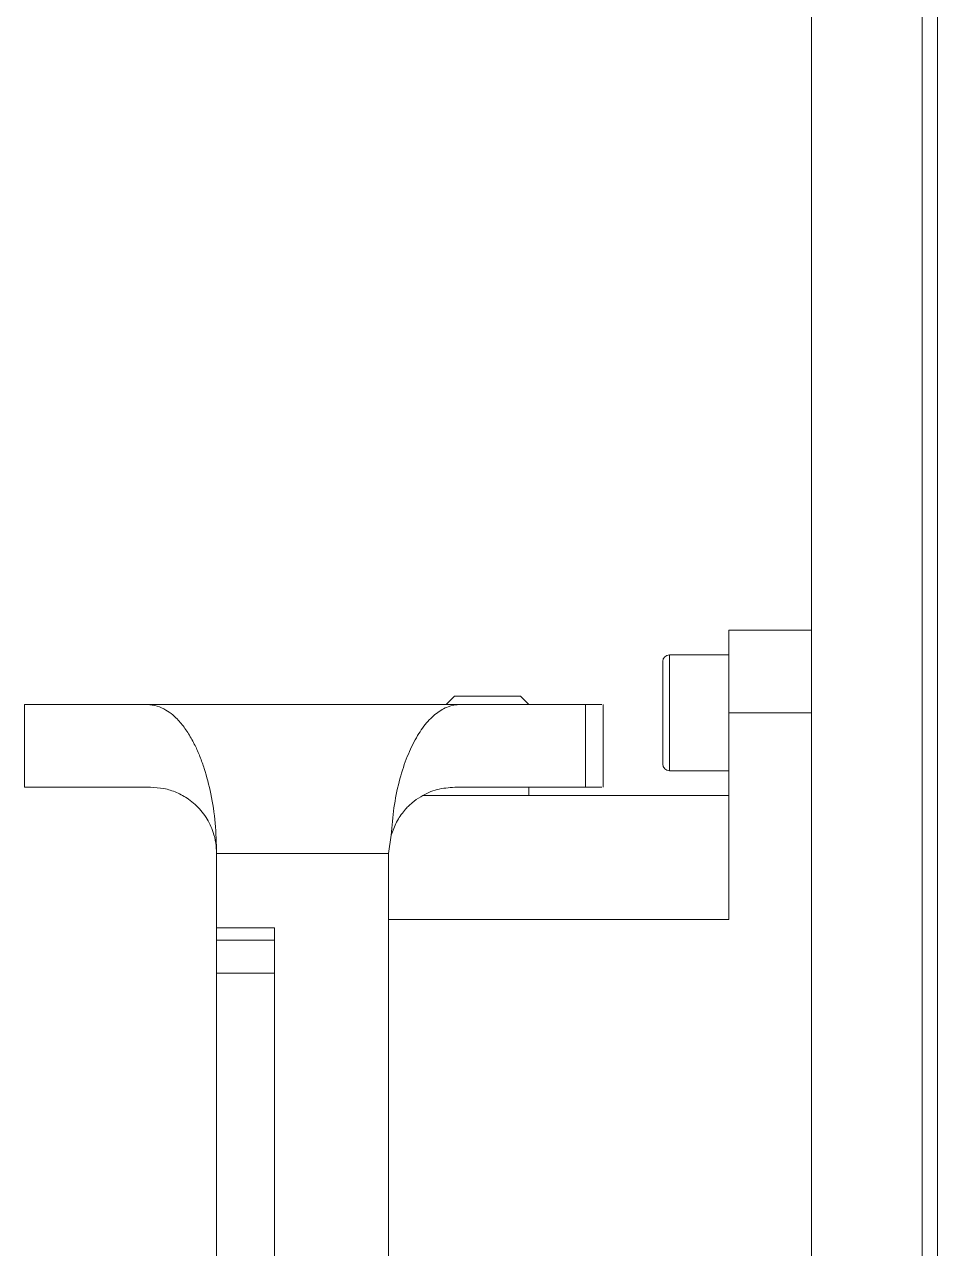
# Model space of a CAD drawing. Extents: x 4137 to 28680, y 2446 to 6814.
# Drawn here: x 10823.1 to 10878.3, y 4859.2 to 4933.2 of the extents above; entities that cross this region are included whole.
import ezdxf

# ---------------------------------------------------------------- set-up
doc = ezdxf.new("R2010")
doc.units = 0
doc.header["$LTSCALE"] = 0.5
doc.layers.get('0').update_dxf_attribs({"linetype": 'CONTINUOUS'})

msp = doc.modelspace()

# ---------------------------------------------------------------- linework, layer by layer
at = {"color": 7, "linetype": 'Continuous', "lineweight": 15}
for p, q in [((10870.677, 5057.591), (10870.677, 4757.591)), ((10870.677, 5057.591), (10870.677, 4757.591)), ((10877.371, 4764.285), (10877.371, 5050.896)), ((10877.371, 4764.285), (10877.371, 5050.896)), ((10878.293, 4765.207), (10878.293, 5049.974)), ((10878.293, 4765.207), (10878.293, 5049.974)), ((10870.677, 4896.591), (10865.677, 4896.591)), ((10865.677, 4896.591), (10865.677, 4891.591)), ((10870.677, 4896.591), (10865.677, 4896.591)), ((10865.677, 4896.591), (10865.677, 4891.591)), ((10865.677, 4895.091), (10862.077, 4895.091)), ((10865.677, 4895.091), (10862.077, 4895.091)), ((10861.677, 4891.591), (10861.677, 4894.691)), ((10861.677, 4891.591), (10861.677, 4894.691)), ((10849.082, 4892.596), (10848.577, 4892.091)), ((10849.082, 4892.596), (10848.577, 4892.091)), ((10853.577, 4892.091), (10853.077, 4892.591)), ((10853.577, 4892.091), (10853.077, 4892.591)), ((10823.077, 4887.091), (10823.077, 4892.091)), ((10830.5, 4892.091), (10823.077, 4892.091)), ((10823.077, 4887.091), (10823.077, 4892.091)), ((10830.5, 4892.091), (10823.077, 4892.091)), ((10830.5, 4892.091), (10849.416, 4892.091)), ((10830.5, 4892.091), (10849.416, 4892.091)), ((10857.013, 4892.091), (10849.416, 4892.091)), ((10857.013, 4892.091), (10849.416, 4892.091)), ((10857.013, 4887.091), (10857.013, 4892.091)), ((10857.013, 4887.091), (10857.013, 4892.091)), ((10858.077, 4887.086), (10858.077, 4892.096)), ((10858.077, 4887.086), (10858.077, 4892.096)), ((10861.677, 4888.491), (10861.677, 4891.591)), ((10861.677, 4888.491), (10861.677, 4891.591)), ((10865.677, 4891.591), (10865.677, 4879.091)), ((10870.677, 4891.591), (10865.677, 4891.591)), ((10865.677, 4891.591), (10865.677, 4879.091)), ((10870.677, 4891.591), (10865.677, 4891.591)), ((10862.077, 4888.091), (10865.677, 4888.091)), ((10862.077, 4888.091), (10865.677, 4888.091)), ((10830.697, 4887.091), (10823.077, 4887.091)), ((10830.697, 4887.091), (10823.077, 4887.091)), ((10857.013, 4887.091), (10849.097, 4887.091)), ((10857.013, 4887.091), (10849.097, 4887.091)), ((10853.577, 4887.091), (10853.577, 4886.591)), ((10853.577, 4887.091), (10853.577, 4886.591)), ((10865.677, 4886.591), (10847.2, 4886.591)), ((10865.677, 4886.591), (10847.2, 4886.591)), ((10845.25, 4884.187), (10845.097, 4883.091)), ((10845.25, 4884.187), (10845.097, 4883.091)), ((10845.097, 4883.091), (10834.697, 4883.091)), ((10834.697, 4878.591), (10834.697, 4883.091)), ((10845.097, 4883.091), (10834.697, 4883.091)), ((10834.697, 4878.591), (10834.697, 4883.091)), ((10845.097, 4883.091), (10845.097, 4830.091)), ((10845.097, 4883.091), (10845.097, 4830.091)), ((10834.697, 4878.591), (10838.197, 4878.591)), ((10834.697, 4877.847), (10834.697, 4878.591)), ((10834.697, 4878.591), (10838.197, 4878.591)), ((10834.697, 4877.847), (10834.697, 4878.591)), ((10838.197, 4877.847), (10838.197, 4878.591)), ((10838.197, 4877.847), (10838.197, 4878.591)), ((10834.697, 4877.847), (10838.197, 4877.847)), ((10834.697, 4877.847), (10838.197, 4877.847)), ((10834.697, 4875.852), (10838.197, 4875.852)), ((10834.697, 4837.33), (10834.697, 4875.852)), ((10834.697, 4875.852), (10838.197, 4875.852)), ((10834.697, 4837.33), (10834.697, 4875.852)), ((10838.197, 4837.33), (10838.197, 4875.852)), ((10838.197, 4837.33), (10838.197, 4875.852))]:
    msp.add_line(p, q, dxfattribs=at)
at = {"color": 8, "linetype": 'Continuous', "lineweight": 15}
for p, q in [((10862.077, 4895.091), (10862.077, 4891.591)), ((10862.077, 4895.091), (10862.077, 4891.591)), ((10862.077, 4891.591), (10862.077, 4888.091)), ((10862.077, 4891.591), (10862.077, 4888.091)), ((10865.677, 4879.091), (10845.097, 4879.091)), ((10865.677, 4879.091), (10845.097, 4879.091))]:
    msp.add_line(p, q, dxfattribs=at)
at = {"color": 7, "linetype": 'Continuous', "lineweight": 15}
for centre, start, end in [((10862.077, 4894.691), 90, 180), ((10862.077, 4894.691), 90, 180), ((10862.077, 4888.491), 180, 270), ((10862.077, 4888.491), 180, 270)]:
    msp.add_arc(centre, 0.4, start, end, dxfattribs=at)
for points, knots in [([(10853.077, 4892.591), (10853.047, 4892.591), (10852.986, 4892.591), (10852.524, 4892.591), (10851.863, 4892.591), (10851.077, 4892.591), (10850.29, 4892.591), (10849.629, 4892.591), (10849.167, 4892.591), (10849.107, 4892.591), (10849.077, 4892.591)], [0, 0, 0, 0, 0.125, 0.25, 0.374999, 0.5, 0.625, 0.75, 0.875, 1, 1, 1, 1]), ([(10853.077, 4892.591), (10853.047, 4892.591), (10852.986, 4892.591), (10852.524, 4892.591), (10851.863, 4892.591), (10851.077, 4892.591), (10850.29, 4892.591), (10849.629, 4892.591), (10849.167, 4892.591), (10849.107, 4892.591), (10849.077, 4892.591)], [0, 0, 0, 0, 0.125, 0.25, 0.374999, 0.5, 0.625, 0.75, 0.875, 1, 1, 1, 1]), ([(10834.697, 4883.091), (10834.68, 4883.704), (10834.646, 4884.943), (10834.376, 4886.689), (10834.033, 4888.011), (10833.693, 4888.956), (10833.378, 4889.667), (10833, 4890.349), (10832.548, 4890.977), (10832.083, 4891.45), (10831.599, 4891.796), (10831.083, 4892.039), (10830.704, 4892.072), (10830.5, 4892.091)], [0, 0, 0, 0, 0.123485, 0.2497094, 0.3705494, 0.4348736, 0.4998427, 0.5779277, 0.6613773, 0.7498939, 0.8190889, 0.9025817, 1, 1, 1, 1]), ([(10834.697, 4883.091), (10834.68, 4883.704), (10834.646, 4884.943), (10834.376, 4886.689), (10834.033, 4888.011), (10833.693, 4888.956), (10833.378, 4889.667), (10833, 4890.349), (10832.548, 4890.977), (10832.083, 4891.45), (10831.599, 4891.796), (10831.083, 4892.039), (10830.704, 4892.072), (10830.5, 4892.091)], [0, 0, 0, 0, 0.123485, 0.2497094, 0.3705494, 0.4348736, 0.4998427, 0.5779277, 0.6613773, 0.7498939, 0.8190889, 0.9025817, 1, 1, 1, 1]), ([(10849.416, 4892.091), (10849.173, 4892.065), (10848.688, 4892.014), (10847.977, 4891.59), (10847.304, 4890.926), (10846.688, 4889.991), (10846.15, 4888.826), (10845.715, 4887.433), (10845.391, 4885.878), (10845.297, 4884.748), (10845.251, 4884.187)], [0, 0, 0, 0, 0.125339, 0.249985, 0.375869, 0.499958, 0.626027, 0.74986, 0.87568, 1, 1, 1, 1]), ([(10849.416, 4892.091), (10849.173, 4892.065), (10848.688, 4892.014), (10847.977, 4891.59), (10847.304, 4890.926), (10846.688, 4889.991), (10846.15, 4888.826), (10845.715, 4887.433), (10845.391, 4885.878), (10845.297, 4884.748), (10845.251, 4884.187)], [0, 0, 0, 0, 0.125339, 0.249985, 0.375869, 0.499958, 0.626027, 0.74986, 0.87568, 1, 1, 1, 1]), ([(10857.945, 4892.091), (10857.979, 4892.091), (10858.092, 4892.091), (10857.459, 4892.091), (10857.013, 4892.091)], [0, 0, 0, 0, 0.296633, 1, 1, 1, 1]), ([(10857.945, 4892.091), (10857.979, 4892.091), (10858.092, 4892.091), (10857.459, 4892.091), (10857.013, 4892.091)], [0, 0, 0, 0, 0.296633, 1, 1, 1, 1]), ([(10830.697, 4887.091), (10830.969, 4887.076), (10831.498, 4887.048), (10832.268, 4886.801), (10832.897, 4886.454), (10833.386, 4886.069), (10833.742, 4885.704), (10834.047, 4885.296), (10834.299, 4884.856), (10834.503, 4884.345), (10834.661, 4883.763), (10834.686, 4883.304), (10834.697, 4883.091)], [0, 0, 0, 0, 0.17529, 0.341504, 0.50016, 0.591087, 0.674174, 0.750201, 0.816448, 0.875182, 0.941928, 1, 1, 1, 1]), ([(10830.697, 4887.091), (10830.969, 4887.076), (10831.498, 4887.048), (10832.268, 4886.801), (10832.897, 4886.454), (10833.386, 4886.069), (10833.742, 4885.704), (10834.047, 4885.296), (10834.299, 4884.856), (10834.503, 4884.345), (10834.661, 4883.763), (10834.686, 4883.304), (10834.697, 4883.091)], [0, 0, 0, 0, 0.17529, 0.341504, 0.50016, 0.591087, 0.674174, 0.750201, 0.816448, 0.875182, 0.941928, 1, 1, 1, 1]), ([(10845.251, 4884.187), (10845.354, 4884.469), (10845.516, 4884.914), (10845.806, 4885.37), (10846.116, 4885.775), (10846.528, 4886.181), (10847.183, 4886.639), (10848.047, 4887.015), (10848.74, 4887.065), (10849.097, 4887.091)], [0, 0, 0, 0, 0.113169, 0.178166, 0.2498462, 0.3686049, 0.499907, 0.7424298, 1, 1, 1, 1]), ([(10845.251, 4884.187), (10845.354, 4884.469), (10845.516, 4884.914), (10845.806, 4885.37), (10846.116, 4885.775), (10846.528, 4886.181), (10847.183, 4886.639), (10848.047, 4887.015), (10848.74, 4887.065), (10849.097, 4887.091)], [0, 0, 0, 0, 0.113169, 0.178166, 0.2498462, 0.3686049, 0.499907, 0.7424298, 1, 1, 1, 1]), ([(10857.945, 4887.091), (10857.979, 4887.091), (10858.092, 4887.091), (10857.459, 4887.091), (10857.013, 4887.091)], [0, 0, 0, 0, 0.296633, 1, 1, 1, 1]), ([(10857.945, 4887.091), (10857.979, 4887.091), (10858.092, 4887.091), (10857.459, 4887.091), (10857.013, 4887.091)], [0, 0, 0, 0, 0.296633, 1, 1, 1, 1]), ([(10834.697, 4875.852), (10834.697, 4876.102), (10834.697, 4876.603), (10834.697, 4877.245), (10834.697, 4877.712), (10834.697, 4877.802), (10834.697, 4877.847)], [0, 0, 0, 0, 0.25, 0.500001, 0.75, 1, 1, 1, 1]), ([(10834.697, 4875.852), (10834.697, 4876.102), (10834.697, 4876.603), (10834.697, 4877.245), (10834.697, 4877.712), (10834.697, 4877.802), (10834.697, 4877.847)], [0, 0, 0, 0, 0.25, 0.500001, 0.75, 1, 1, 1, 1]), ([(10838.197, 4875.852), (10838.197, 4876.102), (10838.197, 4876.603), (10838.197, 4877.245), (10838.197, 4877.712), (10838.197, 4877.802), (10838.197, 4877.847)], [0, 0, 0, 0, 0.25, 0.500001, 0.75, 1, 1, 1, 1]), ([(10838.197, 4875.852), (10838.197, 4876.102), (10838.197, 4876.603), (10838.197, 4877.245), (10838.197, 4877.712), (10838.197, 4877.802), (10838.197, 4877.847)], [0, 0, 0, 0, 0.25, 0.500001, 0.75, 1, 1, 1, 1])]:
    msp.add_open_spline(points, degree=3, knots=knots, dxfattribs=at)

doc.saveas('drawing.dxf')
